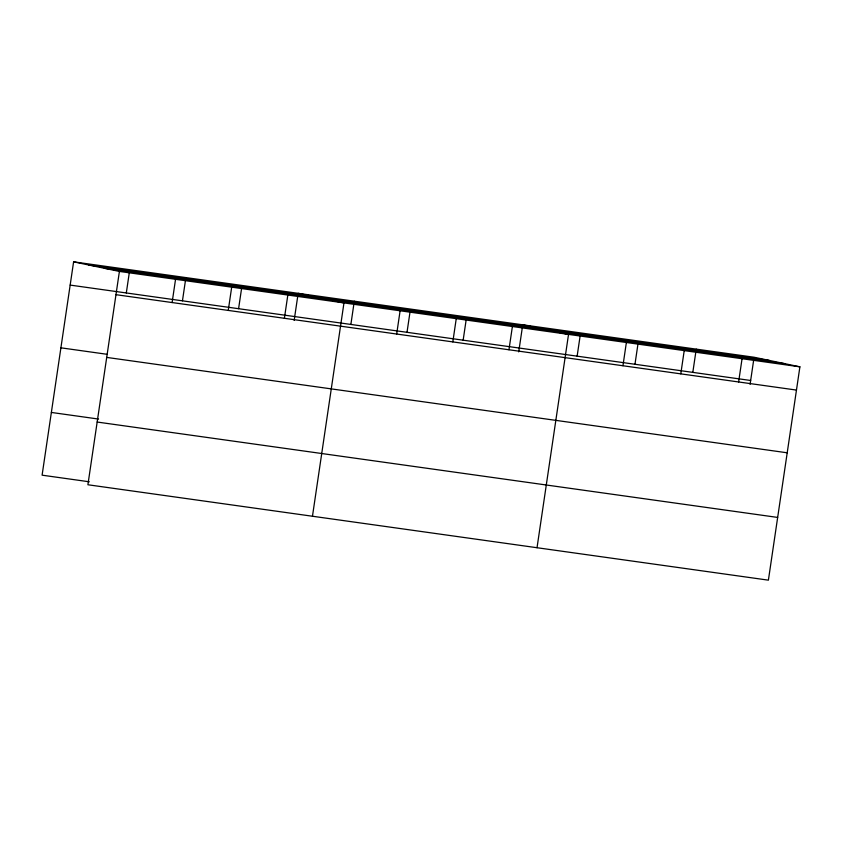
<?xml version="1.0" encoding="UTF-8"?>
<svg xmlns="http://www.w3.org/2000/svg" width="842" height="842" viewBox="0 0 842 842"><rect width="100%" height="100%" fill="white"/><g stroke="black" fill="none" stroke-linecap="round" stroke-linejoin="round"><path stroke-width="1.26" d="M73.601 261.841L119.406 271.429L87.905 484.76L768.399 580.159L799.9 366.828L754.095 357.24L73.601 261.841L42.1 475.172L89.305 481.792M126.311 292.963L129.363 272.292M172.115 302.552L175.546 279.302M182.451 300.836L185.882 277.586M228.256 310.424L231.687 287.175M238.591 308.698L241.643 288.038M284.396 318.287L287.827 295.047M294.163 320.413L297.784 295.91M312.466 516.241L343.968 302.91L298.163 293.321M350.872 324.444L354.303 301.194M396.677 334.032L400.108 310.782M407.012 332.316L410.065 311.645M452.817 341.905L456.248 318.655M463.153 340.179L466.205 319.518M508.957 349.767L512.389 326.517M518.725 351.893L522.345 327.391M537.028 547.721L568.529 334.39L522.724 324.802M577.138 356.155L580.191 335.495M622.943 365.744L626.374 342.505M634.973 364.27L638.026 343.599M680.789 373.859L684.22 350.609M692.819 372.375L696.25 349.125M738.623 381.963L742.055 358.713M750.096 384.331L753.706 359.818M88.715 265.009L769.209 360.397M104.292 268.272L784.786 363.66M119.406 271.429L799.9 366.828M70.17 285.091L750.664 380.489M115.975 294.679L796.469 390.078M60.908 347.82L106.839 354.261M106.713 357.408L787.207 452.796M51.362 412.443L98.567 419.063M97.167 422.042L777.661 517.43"/></g></svg>
